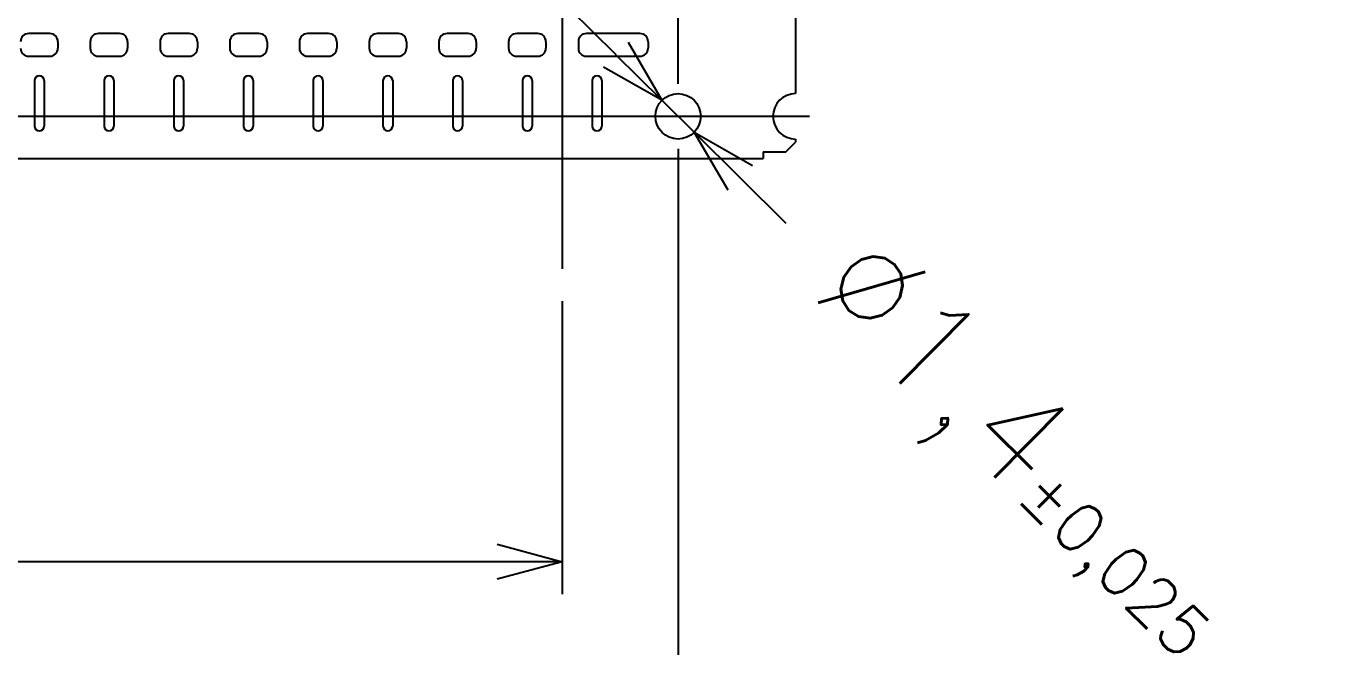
# Model space of a CAD drawing. Header units: millimetres. Extents: x -969 to -640, y 747 to 954.
# Drawn here: x -680.27 to -639.74, y 842.06 to 861.19 of the extents above; entities that cross this region are included whole.
import ezdxf

# ---------------------------------------------------------------- set-up
doc = ezdxf.new("R2010")
doc.units = ezdxf.units.MM
doc.header["$PDMODE"] = 3
doc.header["$PDSIZE"] = -1
doc.linetypes.add('CENTER', pattern=[10.16, 6.35, -1.27, 1.27, -1.27])
doc.layers.get('DEFPOINTS').update_dxf_attribs({"color": 10})
for name, color, linetype in [('1', 3, 'Continuous'), ('CEN', 8, 'CENTER'), ('DIM', 7, 'Continuous')]:
    doc.layers.add(name, color=color, linetype=linetype)
doc.styles.add('SIMPLEX', font='simplex')
doc.styles.get("Standard").update_dxf_attribs({"font": 'txt.shx', "bigfont": 'chineset.shx'})
doc.dimstyles.new('ISO-25', dxfattribs={"dimtxt": 2.5, "dimasz": 2.5, "dimexe": 1.25, "dimexo": 0.625, "dimtad": 1, "dimtxsty": 'Standard', "dimcen": 2.5, "dimadec": 0, "dimazin": 0, "dimtfac": 1, "dimtmove": 0, "dimatfit": 3, "dimfxl": 1, "dimarcsym": 0})

# ---------------------------------------------------------------- blocks, each defined once
blk = doc.blocks.new('_OPEN30')
at = {"color": 0, "linetype": 'ByBlock'}
for p, q in [((-1, 0.268), (0, 0)), ((0, 0), (-1, -0.268)), ((0, 0), (-1, 0))]:
    blk.add_line(p, q, dxfattribs=at)
blk = doc.blocks.new('*D20')
at = {"layer": 'DEFPOINTS', "color": 0, "transparency": 16777216}
for p in [(-714.624, 858.416), (-660.174, 858.416), (-660.174, 837.596)]:
    blk.add_point(p, dxfattribs=at)
at = {"layer": 'DIM', "color": 0, "lineweight": -2, "transparency": 16777216}
for p, q in [((-714.624, 857.416), (-714.624, 836.596)), ((-660.174, 857.416), (-660.174, 836.596)), ((-712.624, 837.596), (-694.899, 837.596)), ((-662.174, 837.596), (-679.899, 837.596))]:
    blk.add_line(p, q, dxfattribs=at)
at = {"layer": 'DIM', "color": 0, "lineweight": -2, "transparency": 16777216, "xscale": 2, "yscale": 2, "zscale": 2, "rotation": 180}
blk.add_blockref('_OPEN30', (-714.624, 837.596), dxfattribs=at)
at = {"layer": 'DIM', "color": 0, "lineweight": -2, "transparency": 16777216, "xscale": 2, "yscale": 2, "zscale": 2}
blk.add_blockref('_OPEN30', (-660.174, 837.596), dxfattribs=at)
at = {"layer": 'DIM', "color": 0, "transparency": 16777216, "insert": (-687.399, 837.596), "char_height": 3, "attachment_point": 5, "style": 'SIMPLEX'}
blk.add_mtext('54,45', dxfattribs=at)
blk = doc.blocks.new('*D22')
at = {"layer": 'DEFPOINTS', "color": 0, "transparency": 16777216}
for p in [(-711.049, 853.716), (-663.749, 853.716), (-663.749, 844.684)]:
    blk.add_point(p, dxfattribs=at)
at = {"layer": 'DIM', "color": 0, "lineweight": -2, "transparency": 16777216}
for p, q in [((-711.049, 852.716), (-711.049, 843.684)), ((-663.749, 852.716), (-663.749, 843.684)), ((-709.049, 844.684), (-693.47, 844.684)), ((-665.749, 844.684), (-681.327, 844.684))]:
    blk.add_line(p, q, dxfattribs=at)
at = {"layer": 'DIM', "color": 0, "lineweight": -2, "transparency": 16777216, "xscale": 2, "yscale": 2, "zscale": 2, "rotation": 180}
blk.add_blockref('_OPEN30', (-711.049, 844.684), dxfattribs=at)
at = {"layer": 'DIM', "color": 0, "lineweight": -2, "transparency": 16777216, "xscale": 2, "yscale": 2, "zscale": 2}
blk.add_blockref('_OPEN30', (-663.749, 844.684), dxfattribs=at)
at = {"layer": 'DIM', "color": 0, "transparency": 16777216, "insert": (-687.399, 844.684), "char_height": 3, "attachment_point": 5, "style": 'SIMPLEX'}
blk.add_mtext('47,3', dxfattribs=at)
blk = doc.blocks.new('*D30')
at = {"layer": 'DEFPOINTS', "color": 0, "transparency": 16777216}
for p in [(-660.174, 942.797), (-718.249, 920.116), (-660.174, 858.416)]:
    blk.add_point(p, dxfattribs=at)
at = {"layer": 'DIM', "color": 0, "lineweight": -2, "transparency": 16777216}
for p, q in [((-718.249, 921.116), (-718.249, 943.797)), ((-660.174, 859.416), (-660.174, 943.797)), ((-716.249, 942.797), (-698.14, 942.797)), ((-662.174, 942.797), (-680.283, 942.797))]:
    blk.add_line(p, q, dxfattribs=at)
at = {"layer": 'DIM', "color": 0, "lineweight": -2, "transparency": 16777216, "xscale": 2, "yscale": 2, "zscale": 2, "rotation": 180}
blk.add_blockref('_OPEN30', (-718.249, 942.797), dxfattribs=at)
at = {"layer": 'DIM', "color": 0, "lineweight": -2, "transparency": 16777216, "xscale": 2, "yscale": 2, "zscale": 2}
blk.add_blockref('_OPEN30', (-660.174, 942.797), dxfattribs=at)
at = {"layer": 'DIM', "color": 0, "transparency": 16777216, "insert": (-689.211, 942.797), "char_height": 3, "attachment_point": 5, "style": 'SIMPLEX'}
blk.add_mtext('58,075', dxfattribs=at)
blk = doc.blocks.new('*D33')
at = {"layer": 'DEFPOINTS', "color": 0, "transparency": 16777216}
for p in [(-899.724, 858.416), (-660.174, 858.416), (-899.724, 820.719)]:
    blk.add_point(p, dxfattribs=at)
at = {"layer": 'DIM', "color": 0, "lineweight": -2, "transparency": 16777216}
for p, q in [((-899.724, 857.416), (-899.724, 819.719)), ((-660.174, 857.416), (-660.174, 819.719)), ((-897.724, 820.719), (-788.877, 820.719)), ((-662.174, 820.719), (-771.02, 820.719))]:
    blk.add_line(p, q, dxfattribs=at)
at = {"layer": 'DIM', "color": 0, "lineweight": -2, "transparency": 16777216, "xscale": 2, "yscale": 2, "zscale": 2, "rotation": 180}
blk.add_blockref('_OPEN30', (-899.724, 820.719), dxfattribs=at)
at = {"layer": 'DIM', "color": 0, "lineweight": -2, "transparency": 16777216, "xscale": 2, "yscale": 2, "zscale": 2}
blk.add_blockref('_OPEN30', (-660.174, 820.719), dxfattribs=at)
at = {"layer": 'DIM', "color": 0, "transparency": 16777216, "insert": (-779.949, 820.719), "char_height": 3, "attachment_point": 5, "style": 'SIMPLEX'}
blk.add_mtext('239,55', dxfattribs=at)
blk = doc.blocks.new('*D49')
at = {"layer": 'DEFPOINTS', "color": 0, "transparency": 16777216}
for p in [(-660.671, 858.909), (-659.676, 857.924)]:
    blk.add_point(p, dxfattribs=at)
at = {"layer": 'DIM', "color": 0, "lineweight": -2, "transparency": 16777216}
for p, q in [((-662.092, 860.317), (-663.513, 861.724)), ((-660.671, 858.909), (-659.676, 857.924)), ((-656.835, 855.109), (-658.256, 856.516))]:
    blk.add_line(p, q, dxfattribs=at)
at = {"layer": 'DIM', "color": 0, "lineweight": -2, "transparency": 16777216, "xscale": 2, "yscale": 2, "zscale": 2}
for p, rotation in [((-660.671, 858.909), 315.267761548659), ((-659.676, 857.924), 135.2677615486589)]:
    blk.add_blockref('_OPEN30', p, dxfattribs=dict(at, rotation=rotation))
at = {"layer": 'DIM', "color": 0, "transparency": 16777216, "insert": (-649.68, 848.02), "char_height": 3, "attachment_point": 5, "rotation": 315.2678, "style": 'SIMPLEX'}
blk.add_mtext('∅1,4{\\H1.500000;±0,025}', dxfattribs=at)

msp = doc.modelspace()

# ---------------------------------------------------------------- linework, layer by layer
at = {"layer": '1', "linetype": 'ByBlock'}
for p, q in [((-656.5486804, 861.94140189), (-656.5486804, 859.11640189)), ((-679.5486804, 860.96640189), (-680.1986804, 860.96640189)), ((-679.2986804, 860.71640189), (-679.2986804, 860.51640189)), ((-678.2986804, 860.71640189), (-678.2986804, 860.51640189)), ((-677.3986804, 860.96640189), (-678.0486804, 860.96640189)), ((-677.1486804, 860.71640189), (-677.1486804, 860.51640189)), ((-676.1486804, 860.71640189), (-676.1486804, 860.51640189)), ((-675.2486804, 860.96640189), (-675.8986804, 860.96640189)), ((-674.9986804, 860.71640189), (-674.9986804, 860.51640189)), ((-673.9986804, 860.71640189), (-673.9986804, 860.51640189)), ((-673.0986804, 860.96640189), (-673.7486804, 860.96640189)), ((-672.8486804, 860.71640189), (-672.8486804, 860.51640189)), ((-671.8486804, 860.71640189), (-671.8486804, 860.51640189)), ((-670.9486804, 860.96640189), (-671.5986804, 860.96640189)), ((-670.6986804, 860.71640189), (-670.6986804, 860.51640189)), ((-669.6986804, 860.71640189), (-669.6986804, 860.51640189)), ((-668.7986804, 860.96640189), (-669.4486804, 860.96640189)), ((-668.5486804, 860.71640189), (-668.5486804, 860.51640189)), ((-667.5486804, 860.71640189), (-667.5486804, 860.51640189)), ((-666.6486804, 860.96640189), (-667.2986804, 860.96640189)), ((-666.3986804, 860.71640189), (-666.3986804, 860.51640189)), ((-665.3986804, 860.71640189), (-665.3986804, 860.51640189)), ((-664.4986804, 860.96640189), (-665.1486804, 860.96640189)), ((-664.2486804, 860.71640189), (-664.2486804, 860.51640189)), ((-663.2486804, 860.71640189), (-663.2486804, 860.51640189)), ((-661.3486804, 860.96640189), (-662.9986804, 860.96640189)), ((-661.0986804, 860.71640189), (-661.0986804, 860.51640189)), ((-656.8486804, 857.31640189), (-656.5486804, 857.61640189)), ((-656.5486804, 857.71640189), (-656.5486804, 857.61640189)), ((-687.3986804, 857.11640189), (-657.5486804, 857.11640189)), ((-662.0486804, 857.11640189), (-657.5486804, 857.11640189))]:
    msp.add_line(p, q, dxfattribs=at)
at = {"layer": '1'}
for p, q in [((-680.1986804, 860.26640189), (-679.5486804, 860.26640189)), ((-678.0486804, 860.26640189), (-677.3986804, 860.26640189)), ((-675.8986804, 860.26640189), (-675.2486804, 860.26640189)), ((-673.7486804, 860.26640189), (-673.0986804, 860.26640189)), ((-671.5986804, 860.26640189), (-670.9486804, 860.26640189)), ((-669.4486804, 860.26640189), (-668.7986804, 860.26640189)), ((-667.2986804, 860.26640189), (-666.6486804, 860.26640189)), ((-665.1486804, 860.26640189), (-664.4986804, 860.26640189)), ((-662.9986804, 860.26640189), (-661.3486804, 860.26640189)), ((-680.0236804, 859.51640189), (-680.0236804, 858.11640189)), ((-680.0236804, 859.51640189), (-680.0236804, 858.11640189)), ((-679.7236804, 859.51640189), (-679.7236804, 858.11640189)), ((-679.7236804, 859.51640189), (-679.7236804, 858.11640189)), ((-677.8736804, 859.51640189), (-677.8736804, 858.11640189)), ((-677.8736804, 859.51640189), (-677.8736804, 858.11640189)), ((-677.5736804, 859.51640189), (-677.5736804, 858.11640189)), ((-677.5736804, 859.51640189), (-677.5736804, 858.11640189)), ((-675.7236804, 859.51640189), (-675.7236804, 858.11640189)), ((-675.7236804, 859.51640189), (-675.7236804, 858.11640189)), ((-675.4236804, 859.51640189), (-675.4236804, 858.11640189)), ((-675.4236804, 859.51640189), (-675.4236804, 858.11640189)), ((-673.5736804, 859.51640189), (-673.5736804, 858.11640189)), ((-673.5736804, 859.51640189), (-673.5736804, 858.11640189)), ((-673.2736804, 859.51640189), (-673.2736804, 858.11640189)), ((-673.2736804, 859.51640189), (-673.2736804, 858.11640189)), ((-671.4236804, 859.51640189), (-671.4236804, 858.11640189)), ((-671.4236804, 859.51640189), (-671.4236804, 858.11640189)), ((-671.1236804, 859.51640189), (-671.1236804, 858.11640189)), ((-671.1236804, 859.51640189), (-671.1236804, 858.11640189)), ((-669.2736804, 859.51640189), (-669.2736804, 858.11640189)), ((-669.2736804, 859.51640189), (-669.2736804, 858.11640189)), ((-668.9736804, 859.51640189), (-668.9736804, 858.11640189)), ((-668.9736804, 859.51640189), (-668.9736804, 858.11640189)), ((-667.1236804, 859.51640189), (-667.1236804, 858.11640189)), ((-667.1236804, 859.51640189), (-667.1236804, 858.11640189)), ((-666.8236804, 859.51640189), (-666.8236804, 858.11640189)), ((-666.8236804, 859.51640189), (-666.8236804, 858.11640189)), ((-664.9736804, 859.51640189), (-664.9736804, 858.11640189)), ((-664.9736804, 859.51640189), (-664.9736804, 858.11640189)), ((-664.6736804, 859.51640189), (-664.6736804, 858.11640189)), ((-664.6736804, 859.51640189), (-664.6736804, 858.11640189)), ((-662.8236804, 859.51640189), (-662.8236804, 858.11640189)), ((-662.8236804, 859.51640189), (-662.8236804, 858.11640189)), ((-662.5236804, 859.51640189), (-662.5236804, 858.11640189)), ((-662.5236804, 859.51640189), (-662.5236804, 858.11640189)), ((-657.5486804, 857.31640189), (-656.8486804, 857.31640189)), ((-657.5486804, 857.31640189), (-657.5486804, 857.11640189))]:
    msp.add_line(p, q, dxfattribs=at)
msp.add_circle((-660.1736804, 858.41640189), 0.7, dxfattribs=at)
at = {"layer": '1', "linetype": 'ByBlock'}
for centre, start, end in [((-680.1986804, 860.71640189), 90, 180), ((-679.5486804, 860.71640189), 360, 90), ((-678.0486804, 860.71640189), 90, 180), ((-677.3986804, 860.71640189), 360, 90), ((-675.8986804, 860.71640189), 90, 180), ((-675.2486804, 860.71640189), 360, 90), ((-673.7486804, 860.71640189), 90, 180), ((-673.0986804, 860.71640189), 360, 90), ((-671.5986804, 860.71640189), 90, 180), ((-670.9486804, 860.71640189), 360, 90), ((-669.4486804, 860.71640189), 90, 180), ((-668.7986804, 860.71640189), 360, 90), ((-667.2986804, 860.71640189), 90, 180), ((-666.6486804, 860.71640189), 360, 90), ((-665.1486804, 860.71640189), 90, 180), ((-664.4986804, 860.71640189), 360, 90), ((-662.9986804, 860.71640189), 90, 180), ((-661.3486804, 860.71640189), 360, 90), ((-680.1986804, 860.51640189), 180, 270), ((-679.5486804, 860.51640189), 270, 360), ((-678.0486804, 860.51640189), 180, 270), ((-677.3986804, 860.51640189), 270, 360), ((-675.8986804, 860.51640189), 180, 270), ((-675.2486804, 860.51640189), 270, 360), ((-673.7486804, 860.51640189), 180, 270), ((-673.0986804, 860.51640189), 270, 360), ((-671.5986804, 860.51640189), 180, 270), ((-670.9486804, 860.51640189), 270, 360), ((-669.4486804, 860.51640189), 180, 270), ((-668.7986804, 860.51640189), 270, 360), ((-667.2986804, 860.51640189), 180, 270), ((-666.6486804, 860.51640189), 270, 360), ((-665.1486804, 860.51640189), 180, 270), ((-664.4986804, 860.51640189), 270, 360), ((-662.9986804, 860.51640189), 180, 270), ((-661.3486804, 860.51640189), 270, 360)]:
    msp.add_arc(centre, 0.25, start, end, dxfattribs=at)
at = {"layer": '1'}
for centre, radius, start, end in [((-679.8736804, 859.51640189), 0.15, 0, 180), ((-679.8736804, 859.51640189), 0.15, 0, 180), ((-677.7236804, 859.51640189), 0.15, 0, 180), ((-677.7236804, 859.51640189), 0.15, 0, 180), ((-675.5736804, 859.51640189), 0.15, 0, 180), ((-675.5736804, 859.51640189), 0.15, 0, 180), ((-673.4236804, 859.51640189), 0.15, 0, 180), ((-673.4236804, 859.51640189), 0.15, 0, 180), ((-671.2736804, 859.51640189), 0.15, 0, 180), ((-671.2736804, 859.51640189), 0.15, 0, 180), ((-669.1236804, 859.51640189), 0.15, 0, 180), ((-669.1236804, 859.51640189), 0.15, 0, 180), ((-666.9736804, 859.51640189), 0.15, 0, 180), ((-666.9736804, 859.51640189), 0.15, 0, 180), ((-664.8236804, 859.51640189), 0.15, 0, 180), ((-664.8236804, 859.51640189), 0.15, 0, 180), ((-662.6736804, 859.51640189), 0.15, 0, 180), ((-662.6736804, 859.51640189), 0.15, 0, 180), ((-656.5486804, 858.41640189), 0.7, 90, 270), ((-679.8736804, 858.11640189), 0.15, 180, 0), ((-679.8736804, 858.11640189), 0.15, 180, 0), ((-677.7236804, 858.11640189), 0.15, 180, 0), ((-677.7236804, 858.11640189), 0.15, 180, 0), ((-675.5736804, 858.11640189), 0.15, 180, 0), ((-675.5736804, 858.11640189), 0.15, 180, 0), ((-673.4236804, 858.11640189), 0.15, 180, 0), ((-673.4236804, 858.11640189), 0.15, 180, 0), ((-671.2736804, 858.11640189), 0.15, 180, 0), ((-671.2736804, 858.11640189), 0.15, 180, 0), ((-669.1236804, 858.11640189), 0.15, 180, 0), ((-669.1236804, 858.11640189), 0.15, 180, 0), ((-666.9736804, 858.11640189), 0.15, 180, 0), ((-666.9736804, 858.11640189), 0.15, 180, 0), ((-664.8236804, 858.11640189), 0.15, 180, 0), ((-664.8236804, 858.11640189), 0.15, 180, 0), ((-662.6736804, 858.11640189), 0.15, 180, 0), ((-662.6736804, 858.11640189), 0.15, 180, 0)]:
    msp.add_arc(centre, radius, start, end, dxfattribs=at)
at = {"layer": 'CEN', "linetype": 'ByBlock'}
for p, q in [((-663.7486804, 920.51640189), (-663.7486804, 853.71640189)), ((-904.7736804, 858.41640189), (-656.1236804, 858.41640189))]:
    msp.add_line(p, q, dxfattribs=at)

# ---------------------------------------------------------------- dimensions: what is measured, and where the dimension line sits
at = {"layer": 'DIM'}
for base, p1, p2, picture, middle in [((-660.1736803994, 942.7969729261), (-718.2486803994, 920.1164018862), (-660.1736803994, 858.4164018862), '*D30', (-689.2111803994, 942.7969729261)), ((-899.7236803994, 820.7191054108), (-660.1736803994, 858.4164018862), (-899.7236803994, 858.4164018862), '*D33', (-779.9486803994, 820.7191054108)), ((-660.1736803994, 837.5960476242), (-714.6236803994, 858.4164018862), (-660.1736803994, 858.4164018862), '*D20', (-687.3986803994, 837.5960476242)), ((-663.7486803994, 844.6837053397), (-711.0486803994, 853.7164018862), (-663.7486803994, 853.7164018862), '*D22', (-687.3986803994, 844.6837053397))]:
    dim = msp.add_linear_dim(base=base, p1=p1, p2=p2, dimstyle='ISO-25', override={"dimtxt": 3, "dimasz": 2, "dimexe": 1, "dimexo": 1, "dimgap": 1.5, "dimtad": 0, "dimdec": 8, "dimtxsty": 'SIMPLEX', "dimblk1": 'OPEN30', "dimblk2": 'OPEN30', "dimsah": 1, "dimtp": 0.05, "dimtm": 0.05, "dimtfac": 0.5, "dimtdec": 8}, dxfattribs=at)
    dim.commit()
    dim.dimension.update_dxf_attribs({"geometry": picture, "text_midpoint": middle})
dim = msp.add_diameter_dim_2p(p1=(-660.67096291, 858.90905806), p2=(-659.67639789, 857.92374571), dimstyle='ISO-25', override={"dimtxt": 3, "dimasz": 2, "dimexe": 1, "dimexo": 1, "dimgap": 1.5, "dimtad": 0, "dimdec": 8, "dimtxsty": 'SIMPLEX', "dimblk1": 'OPEN30', "dimblk2": 'OPEN30', "dimsah": 1, "dimtol": 1, "dimtp": 0.025, "dimtm": 0.025, "dimtfac": 0.5, "dimtdec": 8}, dxfattribs=at)
dim.commit()
dim.dimension.update_dxf_attribs({"geometry": '*D49', "text_midpoint": (-649.6800046, 848.02035118)})

doc.saveas('drawing.dxf')
